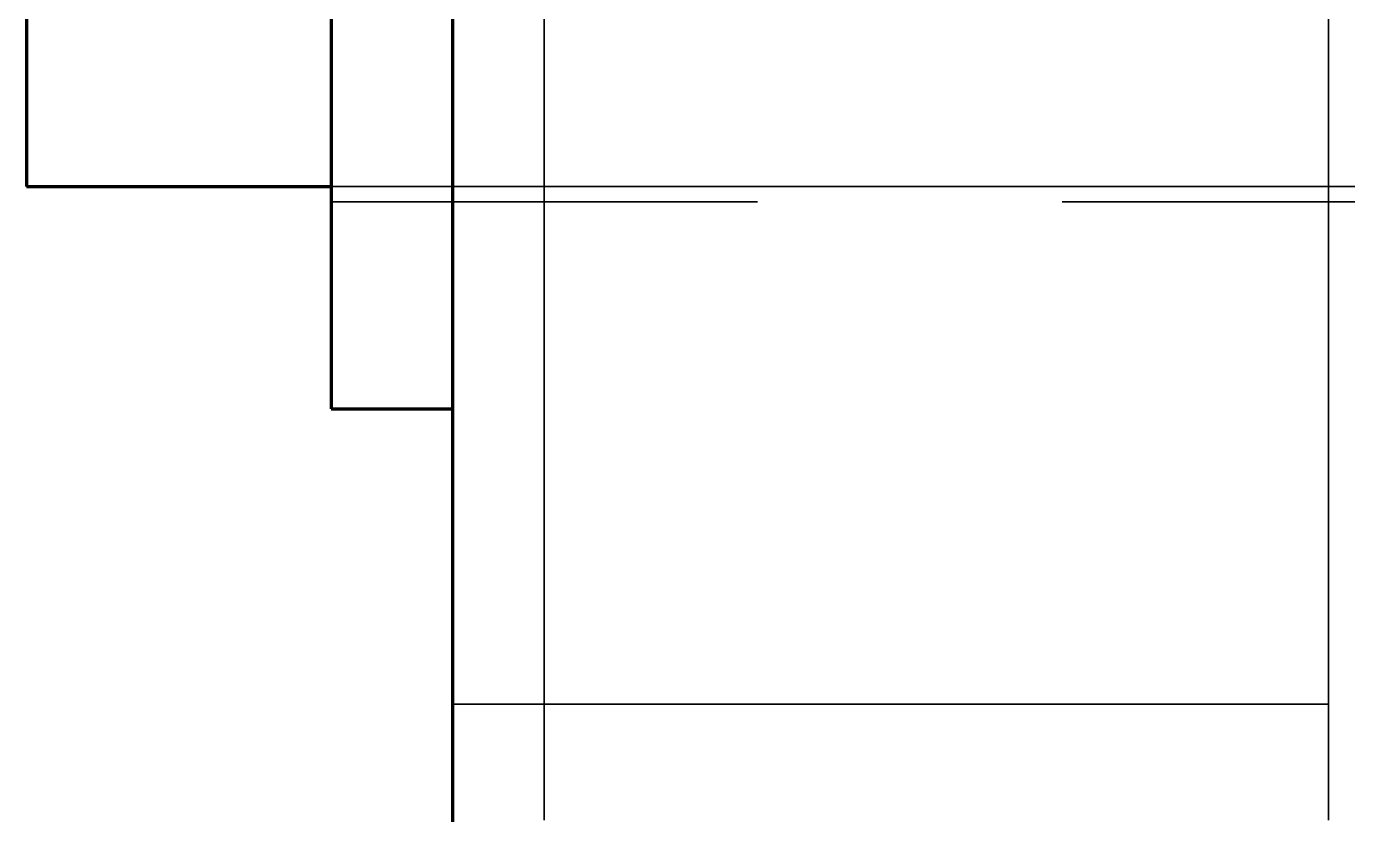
# Model space of a CAD drawing. Header units: millimetres. Extents: x 0 to 2382, y 0 to 420.
# Drawn here: x 132 to 136.338, y 116.668 to 119.256 of the extents above; entities that cross this region are included whole.
import ezdxf

# ---------------------------------------------------------------- set-up
doc = ezdxf.new("R2010")
doc.units = ezdxf.units.MM
doc.linetypes.add('IRAM-E-TRAZOS', pattern=[5, 4, -1])
doc.layers.add('01-VISIBLE', color=7, linetype='CONTINUOUS', lineweight=70)
doc.layers.add('02-OCULTA', color=4, linetype='IRAM-E-TRAZOS', lineweight=35)

msp = doc.modelspace()

# ---------------------------------------------------------------- linework, layer by layer
at = {"layer": '01-VISIBLE'}
for p, q in [((132, 118.73), (133, 118.73)), ((133, 118), (133.4, 118))]:
    msp.add_line(p, q, dxfattribs=at)
for points in [[(132, 119.2888), (132, 119.238), (132, 119.1872), (132, 119.1364), (132, 119.0856), (132, 119.0348), (132, 118.984), (132, 118.9332), (132, 118.8824), (132, 118.8316), (132, 118.7808), (132, 118.73)], [(133, 119.3), (133, 119.25), (133, 119.2), (133, 119.15), (133, 119.1), (133, 119.05), (133, 119), (133, 118.95), (133, 118.9), (133, 118.85), (133, 118.8), (133, 118.75), (133, 118.7), (133, 118.65), (133, 118.6), (133, 118.55), (133, 118.5), (133, 118.45), (133, 118.4), (133, 118.35), (133, 118.3), (133, 118.25), (133, 118.2), (133, 118.15), (133, 118.1), (133, 118.05), (133, 118)], [(133.4, 116.5875), (133.4, 116.675), (133.4, 116.7625), (133.4, 116.85), (133.4, 116.9375), (133.4, 117.025), (133.4, 117.1125), (133.4, 117.2), (133.4, 117.2875), (133.4, 117.375), (133.4, 117.4625), (133.4, 117.55), (133.4, 117.6375), (133.4, 117.725), (133.4, 117.8125), (133.4, 117.9), (133.4, 117.9875), (133.4, 118.075), (133.4, 118.1625), (133.4, 118.25), (133.4, 118.3375), (133.4, 118.425), (133.4, 118.5125), (133.4, 118.6), (133.4, 118.6875), (133.4, 118.775), (133.4, 118.8625), (133.4, 118.95), (133.4, 119.0375), (133.4, 119.125), (133.4, 119.2125), (133.4, 119.3)]]:
    msp.add_lwpolyline(points, dxfattribs=at)
at = {"layer": '02-OCULTA'}
for p, q in [((133, 118.73), (186, 118.73)), ((133, 118.68), (133.4, 118.68)), ((139.4, 118.68), (133.4, 118.68)), ((136.275, 117.03), (133.4, 117.03))]:
    msp.add_line(p, q, dxfattribs=at)
for points in [[(132, 118.73), (132, 118.7808), (132, 118.8316), (132, 118.8824), (132, 118.9332), (132, 118.984), (132, 119.0348), (132, 119.0856), (132, 119.1364), (132, 119.1872), (132, 119.238), (132, 119.2888)], [(133, 118), (133, 118.05), (133, 118.1), (133, 118.15), (133, 118.2), (133, 118.25), (133, 118.3), (133, 118.35), (133, 118.4), (133, 118.45), (133, 118.5), (133, 118.55), (133, 118.6), (133, 118.65), (133, 118.7), (133, 118.75), (133, 118.8), (133, 118.85), (133, 118.9), (133, 118.95), (133, 119), (133, 119.05), (133, 119.1), (133, 119.15), (133, 119.2), (133, 119.25), (133, 119.3)], [(133, 119.2892), (133, 119.2385), (133, 119.1877), (133, 119.1369), (133, 119.0862), (133, 119.0354), (133, 118.9846), (133, 118.9338), (133, 118.8831), (133, 118.8323), (133, 118.7815), (133, 118.7308), (133, 118.68)], [(133, 118.68), (133, 118.7308), (133, 118.7815), (133, 118.8323), (133, 118.8831), (133, 118.9338), (133, 118.9846), (133, 119.0354), (133, 119.0862), (133, 119.1369), (133, 119.1877), (133, 119.2385), (133, 119.2892)], [(133.4, 116.661), (133.4, 116.724), (133.4, 116.787), (133.4, 116.85), (133.4, 116.913), (133.4, 116.976), (133.4, 117.039), (133.4, 117.102), (133.4, 117.165), (133.4, 117.228), (133.4, 117.291), (133.4, 117.354), (133.4, 117.417), (133.4, 117.48), (133.4, 117.543), (133.4, 117.606), (133.4, 117.669), (133.4, 117.732), (133.4, 117.795), (133.4, 117.858), (133.4, 117.921), (133.4, 117.984), (133.4, 118.047), (133.4, 118.11), (133.4, 118.173), (133.4, 118.236), (133.4, 118.299), (133.4, 118.362), (133.4, 118.425), (133.4, 118.488), (133.4, 118.551), (133.4, 118.614), (133.4, 118.677), (133.4, 118.74), (133.4, 118.803), (133.4, 118.866), (133.4, 118.929), (133.4, 118.992), (133.4, 119.055), (133.4, 119.118), (133.4, 119.181), (133.4, 119.244), (133.4, 119.307)], [(133.4, 119.3), (133.4, 119.25), (133.4, 119.2), (133.4, 119.15), (133.4, 119.1), (133.4, 119.05), (133.4, 119), (133.4, 118.95), (133.4, 118.9), (133.4, 118.85), (133.4, 118.8), (133.4, 118.75), (133.4, 118.7), (133.4, 118.65), (133.4, 118.6), (133.4, 118.55), (133.4, 118.5), (133.4, 118.45), (133.4, 118.4), (133.4, 118.35), (133.4, 118.3), (133.4, 118.25), (133.4, 118.2), (133.4, 118.15), (133.4, 118.1), (133.4, 118.05), (133.4, 118), (133.4, 117.95), (133.4, 117.9), (133.4, 117.85), (133.4, 117.8), (133.4, 117.75), (133.4, 117.7), (133.4, 117.65), (133.4, 117.6), (133.4, 117.55), (133.4, 117.5), (133.4, 117.45), (133.4, 117.4), (133.4, 117.35), (133.4, 117.3), (133.4, 117.25), (133.4, 117.2), (133.4, 117.15), (133.4, 117.1), (133.4, 117.05), (133.4, 117), (133.4, 116.95), (133.4, 116.9), (133.4, 116.85), (133.4, 116.8), (133.4, 116.75), (133.4, 116.7), (133.4, 116.65)], [(133.4, 119.3), (133.4, 119.25), (133.4, 119.2), (133.4, 119.15), (133.4, 119.1), (133.4, 119.05), (133.4, 119), (133.4, 118.95), (133.4, 118.9), (133.4, 118.85), (133.4, 118.8), (133.4, 118.75), (133.4, 118.7), (133.4, 118.65), (133.4, 118.6), (133.4, 118.55), (133.4, 118.5), (133.4, 118.45), (133.4, 118.4), (133.4, 118.35), (133.4, 118.3), (133.4, 118.25), (133.4, 118.2), (133.4, 118.15), (133.4, 118.1), (133.4, 118.05), (133.4, 118), (133.4, 117.95), (133.4, 117.9), (133.4, 117.85), (133.4, 117.8), (133.4, 117.75), (133.4, 117.7), (133.4, 117.65), (133.4, 117.6), (133.4, 117.55), (133.4, 117.5), (133.4, 117.45), (133.4, 117.4), (133.4, 117.35), (133.4, 117.3), (133.4, 117.25), (133.4, 117.2), (133.4, 117.15), (133.4, 117.1), (133.4, 117.05), (133.4, 117), (133.4, 116.95), (133.4, 116.9), (133.4, 116.85), (133.4, 116.8), (133.4, 116.75), (133.4, 116.7), (133.4, 116.65)], [(133.4, 119.3), (133.4, 119.25), (133.4, 119.2), (133.4, 119.15), (133.4, 119.1), (133.4, 119.05), (133.4, 119), (133.4, 118.95), (133.4, 118.9), (133.4, 118.85), (133.4, 118.8), (133.4, 118.75), (133.4, 118.7), (133.4, 118.65), (133.4, 118.6), (133.4, 118.55), (133.4, 118.5), (133.4, 118.45), (133.4, 118.4), (133.4, 118.35), (133.4, 118.3), (133.4, 118.25), (133.4, 118.2), (133.4, 118.15), (133.4, 118.1), (133.4, 118.05), (133.4, 118)], [(133.4, 118), (133.4, 118.05), (133.4, 118.1), (133.4, 118.15), (133.4, 118.2), (133.4, 118.25), (133.4, 118.3), (133.4, 118.35), (133.4, 118.4), (133.4, 118.45), (133.4, 118.5), (133.4, 118.55), (133.4, 118.6), (133.4, 118.65), (133.4, 118.7), (133.4, 118.75), (133.4, 118.8), (133.4, 118.85), (133.4, 118.9), (133.4, 118.95), (133.4, 119), (133.4, 119.05), (133.4, 119.1), (133.4, 119.15), (133.4, 119.2), (133.4, 119.25), (133.4, 119.3)], [(133.4, 119.2953), (133.4, 119.2449), (133.4, 119.1946), (133.4, 119.1442), (133.4, 119.0939), (133.4, 119.0436), (133.4, 118.9932), (133.4, 118.9429), (133.4, 118.8925), (133.4, 118.8422), (133.4, 118.7919), (133.4, 118.7415), (133.4, 118.6912), (133.4, 118.6408), (133.4, 118.5905), (133.4, 118.5402), (133.4, 118.4898), (133.4, 118.4395), (133.4, 118.3892), (133.4, 118.3388), (133.4, 118.2885), (133.4, 118.2381), (133.4, 118.1878), (133.4, 118.1375), (133.4, 118.0871), (133.4, 118.0368), (133.4, 117.9864), (133.4, 117.9361), (133.4, 117.8858), (133.4, 117.8354), (133.4, 117.7851), (133.4, 117.7347), (133.4, 117.6844), (133.4, 117.6341), (133.4, 117.5837), (133.4, 117.5334), (133.4, 117.4831), (133.4, 117.4327), (133.4, 117.3824), (133.4, 117.332), (133.4, 117.2817), (133.4, 117.2314), (133.4, 117.181), (133.4, 117.1307), (133.4, 117.0803), (133.4, 117.03)], [(133.4, 117.03), (133.4, 117.0803), (133.4, 117.1307), (133.4, 117.181), (133.4, 117.2314), (133.4, 117.2817), (133.4, 117.332), (133.4, 117.3824), (133.4, 117.4327), (133.4, 117.4831), (133.4, 117.5334), (133.4, 117.5837), (133.4, 117.6341), (133.4, 117.6844), (133.4, 117.7347), (133.4, 117.7851), (133.4, 117.8354), (133.4, 117.8858), (133.4, 117.9361), (133.4, 117.9864), (133.4, 118.0368), (133.4, 118.0871), (133.4, 118.1375), (133.4, 118.1878), (133.4, 118.2381), (133.4, 118.2885), (133.4, 118.3388), (133.4, 118.3892), (133.4, 118.4395), (133.4, 118.4898), (133.4, 118.5402), (133.4, 118.5905), (133.4, 118.6408), (133.4, 118.6912), (133.4, 118.7415), (133.4, 118.7919), (133.4, 118.8422), (133.4, 118.8925), (133.4, 118.9429), (133.4, 118.9932), (133.4, 119.0436), (133.4, 119.0939), (133.4, 119.1442), (133.4, 119.1946), (133.4, 119.2449), (133.4, 119.2953)], [(133.4, 119.2892), (133.4, 119.2385), (133.4, 119.1877), (133.4, 119.1369), (133.4, 119.0862), (133.4, 119.0354), (133.4, 118.9846), (133.4, 118.9338), (133.4, 118.8831), (133.4, 118.8323), (133.4, 118.7815), (133.4, 118.7308), (133.4, 118.68)], [(133.4, 118.68), (133.4, 118.7308), (133.4, 118.7815), (133.4, 118.8323), (133.4, 118.8831), (133.4, 118.9338), (133.4, 118.9846), (133.4, 119.0354), (133.4, 119.0862), (133.4, 119.1369), (133.4, 119.1877), (133.4, 119.2385), (133.4, 119.2892)], [(133.4, 119.2892), (133.4, 119.2385), (133.4, 119.1877), (133.4, 119.1369), (133.4, 119.0862), (133.4, 119.0354), (133.4, 118.9846), (133.4, 118.9338), (133.4, 118.8831), (133.4, 118.8323), (133.4, 118.7815), (133.4, 118.7308), (133.4, 118.68)], [(133.4, 118.68), (133.4, 118.7308), (133.4, 118.7815), (133.4, 118.8323), (133.4, 118.8831), (133.4, 118.9338), (133.4, 118.9846), (133.4, 119.0354), (133.4, 119.0862), (133.4, 119.1369), (133.4, 119.1877), (133.4, 119.2385), (133.4, 119.2892)], [(133.7, 116.661), (133.7, 116.724), (133.7, 116.787), (133.7, 116.85), (133.7, 116.913), (133.7, 116.976), (133.7, 117.039), (133.7, 117.102), (133.7, 117.165), (133.7, 117.228), (133.7, 117.291), (133.7, 117.354), (133.7, 117.417), (133.7, 117.48), (133.7, 117.543), (133.7, 117.606), (133.7, 117.669), (133.7, 117.732), (133.7, 117.795), (133.7, 117.858), (133.7, 117.921), (133.7, 117.984), (133.7, 118.047), (133.7, 118.11), (133.7, 118.173), (133.7, 118.236), (133.7, 118.299), (133.7, 118.362), (133.7, 118.425), (133.7, 118.488), (133.7, 118.551), (133.7, 118.614), (133.7, 118.677), (133.7, 118.74), (133.7, 118.803), (133.7, 118.866), (133.7, 118.929), (133.7, 118.992), (133.7, 119.055), (133.7, 119.118), (133.7, 119.181), (133.7, 119.244), (133.7, 119.307)], [(133.7, 119.3), (133.7, 119.25), (133.7, 119.2), (133.7, 119.15), (133.7, 119.1), (133.7, 119.05), (133.7, 119), (133.7, 118.95), (133.7, 118.9), (133.7, 118.85), (133.7, 118.8), (133.7, 118.75), (133.7, 118.7), (133.7, 118.65), (133.7, 118.6), (133.7, 118.55), (133.7, 118.5), (133.7, 118.45), (133.7, 118.4), (133.7, 118.35), (133.7, 118.3), (133.7, 118.25), (133.7, 118.2), (133.7, 118.15), (133.7, 118.1), (133.7, 118.05), (133.7, 118), (133.7, 117.95), (133.7, 117.9), (133.7, 117.85), (133.7, 117.8), (133.7, 117.75), (133.7, 117.7), (133.7, 117.65), (133.7, 117.6), (133.7, 117.55), (133.7, 117.5), (133.7, 117.45), (133.7, 117.4), (133.7, 117.35), (133.7, 117.3), (133.7, 117.25), (133.7, 117.2), (133.7, 117.15), (133.7, 117.1), (133.7, 117.05), (133.7, 117), (133.7, 116.95), (133.7, 116.9), (133.7, 116.85), (133.7, 116.8), (133.7, 116.75), (133.7, 116.7), (133.7, 116.65)], [(133.7, 119.3), (133.7, 119.25), (133.7, 119.2), (133.7, 119.15), (133.7, 119.1), (133.7, 119.05), (133.7, 119), (133.7, 118.95), (133.7, 118.9), (133.7, 118.85), (133.7, 118.8), (133.7, 118.75), (133.7, 118.7), (133.7, 118.65), (133.7, 118.6), (133.7, 118.55), (133.7, 118.5), (133.7, 118.45), (133.7, 118.4), (133.7, 118.35), (133.7, 118.3), (133.7, 118.25), (133.7, 118.2), (133.7, 118.15), (133.7, 118.1), (133.7, 118.05), (133.7, 118), (133.7, 117.95), (133.7, 117.9), (133.7, 117.85), (133.7, 117.8), (133.7, 117.75), (133.7, 117.7), (133.7, 117.65), (133.7, 117.6), (133.7, 117.55), (133.7, 117.5), (133.7, 117.45), (133.7, 117.4), (133.7, 117.35), (133.7, 117.3), (133.7, 117.25), (133.7, 117.2), (133.7, 117.15), (133.7, 117.1), (133.7, 117.05), (133.7, 117), (133.7, 116.95), (133.7, 116.9), (133.7, 116.85), (133.7, 116.8), (133.7, 116.75), (133.7, 116.7), (133.7, 116.65)], [(136.275, 119.3), (136.275, 119.25), (136.275, 119.2), (136.275, 119.15), (136.275, 119.1), (136.275, 119.05), (136.275, 119), (136.275, 118.95), (136.275, 118.9), (136.275, 118.85), (136.275, 118.8), (136.275, 118.75), (136.275, 118.7), (136.275, 118.65), (136.275, 118.6), (136.275, 118.55), (136.275, 118.5), (136.275, 118.45), (136.275, 118.4), (136.275, 118.35), (136.275, 118.3), (136.275, 118.25), (136.275, 118.2), (136.275, 118.15), (136.275, 118.1), (136.275, 118.05), (136.275, 118), (136.275, 117.95), (136.275, 117.9), (136.275, 117.85), (136.275, 117.8), (136.275, 117.75), (136.275, 117.7), (136.275, 117.65), (136.275, 117.6), (136.275, 117.55), (136.275, 117.5), (136.275, 117.45), (136.275, 117.4), (136.275, 117.35), (136.275, 117.3), (136.275, 117.25), (136.275, 117.2), (136.275, 117.15), (136.275, 117.1), (136.275, 117.05), (136.275, 117), (136.275, 116.95), (136.275, 116.9), (136.275, 116.85), (136.275, 116.8), (136.275, 116.75), (136.275, 116.7), (136.275, 116.65)], [(136.275, 119.2953), (136.275, 119.2449), (136.275, 119.1946), (136.275, 119.1442), (136.275, 119.0939), (136.275, 119.0436), (136.275, 118.9932), (136.275, 118.9429), (136.275, 118.8925), (136.275, 118.8422), (136.275, 118.7919), (136.275, 118.7415), (136.275, 118.6912), (136.275, 118.6408), (136.275, 118.5905), (136.275, 118.5402), (136.275, 118.4898), (136.275, 118.4395), (136.275, 118.3892), (136.275, 118.3388), (136.275, 118.2885), (136.275, 118.2381), (136.275, 118.1878), (136.275, 118.1375), (136.275, 118.0871), (136.275, 118.0368), (136.275, 117.9864), (136.275, 117.9361), (136.275, 117.8858), (136.275, 117.8354), (136.275, 117.7851), (136.275, 117.7347), (136.275, 117.6844), (136.275, 117.6341), (136.275, 117.5837), (136.275, 117.5334), (136.275, 117.4831), (136.275, 117.4327), (136.275, 117.3824), (136.275, 117.332), (136.275, 117.2817), (136.275, 117.2314), (136.275, 117.181), (136.275, 117.1307), (136.275, 117.0803), (136.275, 117.03)], [(136.275, 117.03), (136.275, 117.0803), (136.275, 117.1307), (136.275, 117.181), (136.275, 117.2314), (136.275, 117.2817), (136.275, 117.332), (136.275, 117.3824), (136.275, 117.4327), (136.275, 117.4831), (136.275, 117.5334), (136.275, 117.5837), (136.275, 117.6341), (136.275, 117.6844), (136.275, 117.7347), (136.275, 117.7851), (136.275, 117.8354), (136.275, 117.8858), (136.275, 117.9361), (136.275, 117.9864), (136.275, 118.0368), (136.275, 118.0871), (136.275, 118.1375), (136.275, 118.1878), (136.275, 118.2381), (136.275, 118.2885), (136.275, 118.3388), (136.275, 118.3892), (136.275, 118.4395), (136.275, 118.4898), (136.275, 118.5402), (136.275, 118.5905), (136.275, 118.6408), (136.275, 118.6912), (136.275, 118.7415), (136.275, 118.7919), (136.275, 118.8422), (136.275, 118.8925), (136.275, 118.9429), (136.275, 118.9932), (136.275, 119.0436), (136.275, 119.0939), (136.275, 119.1442), (136.275, 119.1946), (136.275, 119.2449), (136.275, 119.2953)], [(133.7, 116.652), (133.7, 116.714), (133.7, 116.776), (133.7, 116.838), (133.7, 116.9), (133.7, 116.962), (133.7, 117.024), (133.7, 117.086), (133.7, 117.148), (133.7, 117.21), (133.7, 117.272), (133.7, 117.334), (133.7, 117.396), (133.7, 117.458), (133.7, 117.52), (133.7, 117.582), (133.7, 117.644), (133.7, 117.706), (133.7, 117.768), (133.7, 117.83), (133.7, 117.892), (133.7, 117.954), (133.7, 118.016), (133.7, 118.078), (133.7, 118.14), (133.7, 118.202), (133.7, 118.264), (133.7, 118.326), (133.7, 118.388), (133.7, 118.45), (133.7, 118.512), (133.7, 118.574), (133.7, 118.636), (133.7, 118.698), (133.7, 118.76), (133.7, 118.822), (133.7, 118.884), (133.7, 118.946), (133.7, 119.008), (133.7, 119.07), (133.7, 119.132), (133.7, 119.194), (133.7, 119.256)], [(136.275, 116.652), (136.275, 116.714), (136.275, 116.776), (136.275, 116.838), (136.275, 116.9), (136.275, 116.962), (136.275, 117.024), (136.275, 117.086), (136.275, 117.148), (136.275, 117.21), (136.275, 117.272), (136.275, 117.334), (136.275, 117.396), (136.275, 117.458), (136.275, 117.52), (136.275, 117.582), (136.275, 117.644), (136.275, 117.706), (136.275, 117.768), (136.275, 117.83), (136.275, 117.892), (136.275, 117.954), (136.275, 118.016), (136.275, 118.078), (136.275, 118.14), (136.275, 118.202), (136.275, 118.264), (136.275, 118.326), (136.275, 118.388), (136.275, 118.45), (136.275, 118.512), (136.275, 118.574), (136.275, 118.636), (136.275, 118.698), (136.275, 118.76), (136.275, 118.822), (136.275, 118.884), (136.275, 118.946), (136.275, 119.008), (136.275, 119.07), (136.275, 119.132), (136.275, 119.194), (136.275, 119.256)]]:
    msp.add_lwpolyline(points, dxfattribs=at)

doc.saveas('drawing.dxf')
